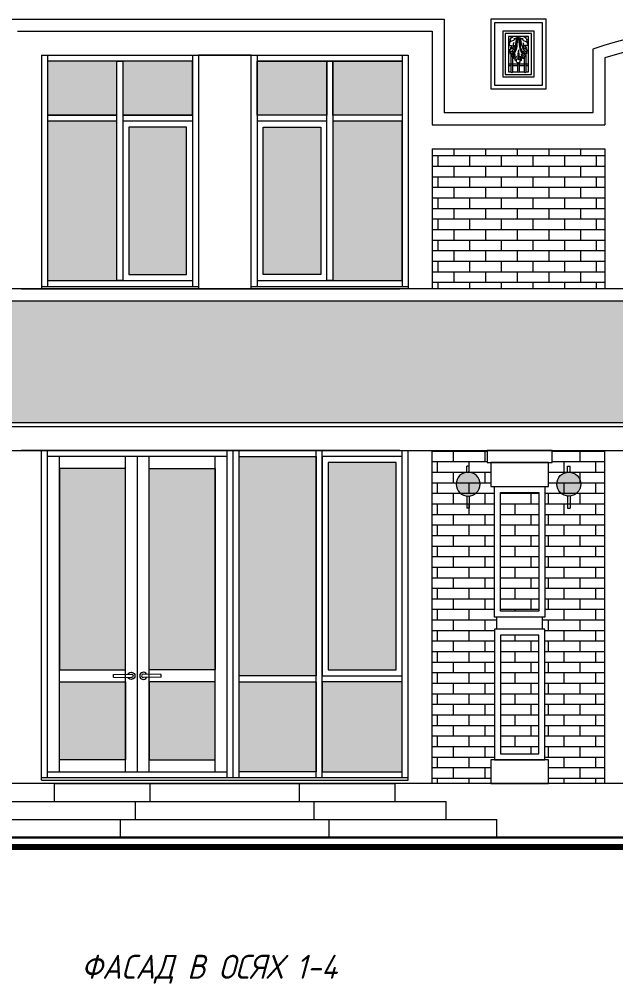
# Model space of a CAD drawing. Header units: millimetres. Extents: x 54 to 1314, y 20 to 614.
# Drawn here: x 157.4 to 207.1, y 137.6 to 218.1 of the extents above; entities that cross this region are included whole.
import ezdxf

# ---------------------------------------------------------------- set-up
doc = ezdxf.new("R2010")
doc.units = ezdxf.units.MM
for name, color, linetype, lineweight in [('A_ОКНА', 4, 'Continuous', 13), ('A_РАЗМ.ОСНОВНЫЕ', 4, 'Continuous', 13), ('A_УТЕП-ЛЬ', 41, 'Continuous', 15), ('A_ФАСАД', 30, 'Continuous', 15), ('А_КИРПИЧ ОБЛИЦ.', 250, 'Continuous', 30), ('А_ОБЛИЦОВКА КАМЕНЬ', 211, 'Continuous', 20), ('А_ОК.ПЕРЕПЛЕТ', 4, 'Continuous', 30), ('А_ОКНА', 4, 'Continuous', 13), ('А_ПЕРВЫЙ ПЛАН', 102, 'Continuous', 15), ('А_ПОЛЫ', 181, 'Continuous', 20), ('А_ШТРИХ.ОКОН', 140, 'Continuous', 9), ('А_ШТУКАТУРКА ФАСАД', 7, 'Continuous', 15), ('ТЕКСТ', 5, 'Continuous', 18), ('ШТРИХОВКА', 93, 'Continuous', 9)]:
    doc.layers.add(name, color=color, linetype=linetype, lineweight=lineweight)
doc.layers.add('layer 1', color=7, linetype='Continuous')
doc.styles.add('SPDS', font='romans.shx', dxfattribs={"width": 0.85, "oblique": 15})
pattern_1 = [(0, (299073.4469749152, -47073.24564562955), (0, 0.8806434000000001), []), (90, (299073.4469749152, -47073.24564562955), (-1.3208, 0.8806434000000001), [0.8806434000000001, -0.8806434000000001])]
pattern_2 = [(0, (299074.6469752145, -47073.24564562955), (0, 0.8806434000000001), []), (90, (299074.6469752145, -47073.24564562955), (-1.3208, 0.8806434000000001), [0.8806434000000001, -0.8806434000000001])]

# ---------------------------------------------------------------- blocks, each defined once
blk = doc.blocks.new('ручка')
at = {"layer": 'А_ОК.ПЕРЕПЛЕТ', "lineweight": 13, "ltscale": 100}
for p, q in [((-4.547473508864641e-13, 0.1999999999999886), (1.5, 0.2499999999998863)), ((-4.547473508864641e-13, 0.1999999999999886), (0, 0)), ((0, 0), (1.5, -0.05000000000006821))]:
    blk.add_line(p, q, dxfattribs=at)
for radius, start, end in [(0.3, 208.0724869358342, 151.9275130641162), (0.1499999999999773, 270, 90)]:
    blk.add_arc((1.5, 0.09999999999990905), radius, start, end, dxfattribs=at)
blk = doc.blocks.new('A$C0AB137FA')
at = {"layer": 'layer 1', "color": 7, "lineweight": 0}
for points, knots in [([(0.5064534552328386, 0.7178021463737849), (0.5064534552328386, 0.7178021463737849), (0.5064534552328386, 3.669502146373786), (0.5064534552328386, 3.669502146373786), (0.5064534552328386, 3.669502146373786), (0.5064534552328386, 3.669502146373786), (2.183563455232839, 3.669502146373786), (2.183563455232839, 3.669502146373786), (2.183563455232839, 3.669502146373786), (2.183563455232839, 3.669502146373786), (2.183563455232839, 0.7178021463737849), (2.183563455232839, 0.7178021463737849), (2.183563455232839, 0.7178021463737849), (2.183563455232839, 0.7178021463737849), (1.998993455232839, 0.7177721463737843), (1.998993455232839, 0.7177721463737843), (1.998993455232839, 0.7177721463737843), (1.958313455232839, 0.6512721463737847), (1.869483455232839, 0.6582921463737845), (1.831453455232839, 0.7178021463737849), (1.831453455232839, 0.7178021463737849), (1.831453455232839, 0.7178021463737849), (1.435493455232839, 0.7177721463737843), (1.435493455232839, 0.7177721463737843), (1.435493455232839, 0.7177721463737843), (1.387623455232839, 0.6562121463737851), (1.313543455232839, 0.672192146373785), (1.267853455232839, 0.7179121463737843), (1.267853455232839, 0.7179121463737843), (1.267853455232839, 0.7179121463737843), (0.8719734552328386, 0.7177721463737843), (0.8719734552328386, 0.7177721463737843), (0.8719734552328386, 0.7177721463737843), (0.8261834552328384, 0.649082146373785), (0.7463834552328388, 0.6577321463737844), (0.7043334552328391, 0.7179121463737843), (0.7043334552328391, 0.7179121463737843), (0.7043334552328391, 0.7179121463737843), (0.5064534552328386, 0.7178021463737849), (0.5064534552328386, 0.7178021463737849)], [0, 0, 0, 0, 0.1, 0.1, 0.1, 0.10000001, 0.2, 0.2, 0.2, 0.20000001, 0.3, 0.3, 0.3, 0.30000001, 0.4, 0.4, 0.4, 0.40000001, 0.5, 0.5, 0.5, 0.50000001, 0.6, 0.6, 0.6, 0.60000001, 0.7, 0.7, 0.7, 0.70000001, 0.7999999999999999, 0.7999999999999999, 0.7999999999999999, 0.80000001, 0.8999999999999999, 0.8999999999999999, 0.8999999999999999, 0.90000001, 1, 1, 1, 1]), ([(0.5064534552328386, 0.7178021463737849), (0.5064534552328386, 0.7178021463737849), (0.5064534552328386, 3.669502146373786), (0.5064534552328386, 3.669502146373786), (0.5064534552328386, 3.669502146373786), (0.5064534552328386, 3.669502146373786), (2.183563455232839, 3.669502146373786), (2.183563455232839, 3.669502146373786), (2.183563455232839, 3.669502146373786), (2.183563455232839, 3.669502146373786), (2.183563455232839, 0.7178021463737849), (2.183563455232839, 0.7178021463737849), (2.183563455232839, 0.7178021463737849), (2.183563455232839, 0.7178021463737849), (1.998993455232839, 0.7177721463737843), (1.998993455232839, 0.7177721463737843), (1.998993455232839, 0.7177721463737843), (1.958313455232839, 0.6512721463737847), (1.869483455232839, 0.6582921463737845), (1.831453455232839, 0.7178021463737849), (1.831453455232839, 0.7178021463737849), (1.831453455232839, 0.7178021463737849), (1.435493455232839, 0.7177721463737843), (1.435493455232839, 0.7177721463737843), (1.435493455232839, 0.7177721463737843), (1.387623455232839, 0.6562121463737851), (1.313543455232839, 0.672192146373785), (1.267853455232839, 0.7179121463737843), (1.267853455232839, 0.7179121463737843), (1.267853455232839, 0.7179121463737843), (0.8719734552328386, 0.7177721463737843), (0.8719734552328386, 0.7177721463737843), (0.8719734552328386, 0.7177721463737843), (0.8261834552328384, 0.649082146373785), (0.7463834552328388, 0.6577321463737844), (0.7043334552328391, 0.7179121463737843), (0.7043334552328391, 0.7179121463737843), (0.7043334552328391, 0.7179121463737843), (0.5064534552328386, 0.7178021463737849), (0.5064534552328386, 0.7178021463737849)], [0, 0, 0, 0, 0.1, 0.1, 0.1, 0.10000001, 0.2, 0.2, 0.2, 0.20000001, 0.3, 0.3, 0.3, 0.30000001, 0.4, 0.4, 0.4, 0.40000001, 0.5, 0.5, 0.5, 0.50000001, 0.6, 0.6, 0.6, 0.60000001, 0.7, 0.7, 0.7, 0.70000001, 0.7999999999999999, 0.7999999999999999, 0.7999999999999999, 0.80000001, 0.8999999999999999, 0.8999999999999999, 0.8999999999999999, 0.90000001, 1, 1, 1, 1]), ([(1.163263455232839, 3.563242146373785), (1.130913455232839, 3.522252146373784), (1.092283455232839, 3.477372146373785), (1.054673455232839, 3.450812146373785), (1.054673455232839, 3.450812146373785), (1.017703455232839, 3.471592146373785), (1.009553455232838, 3.482242146373785), (0.9901534552328384, 3.531702146373785), (0.9901534552328384, 3.531702146373785), (0.9901534552328384, 3.531702146373785), (0.9965034552328387, 3.424212146373785), (0.9810134552328389, 3.376302146373785), (0.9810134552328389, 3.376302146373785), (0.9542034552328387, 3.293432146373785), (0.7788734552328389, 3.266132146373785), (0.7175234552328389, 3.247012146373786), (0.7175234552328389, 3.247012146373786), (0.6606934552328392, 3.229302146373785), (0.5826534552328386, 3.126712146373785), (0.5906334552328385, 3.064092146373785), (0.5906334552328385, 3.064092146373785), (0.5679434552328386, 3.035702146373785), (0.5657934552328383, 3.010192146373784), (0.5724234552328387, 2.960062146373785), (0.5724234552328387, 2.960062146373785), (0.5530634552328388, 2.934382146373785), (0.5527034552328391, 2.929092146373785), (0.5553834552328389, 2.897022146373786), (0.5553834552328389, 2.897022146373786), (0.610913455232839, 2.910352146373786), (0.6627334552328383, 2.907992146373784), (0.7237634552328389, 2.936882146373785), (0.7237634552328389, 2.936882146373785), (0.7059834552328388, 2.904712146373784), (0.6930434552328384, 2.880612146373785), (0.7096934552328387, 2.843292146373784), (0.7096934552328387, 2.843292146373784), (0.7608434552328385, 2.856592146373785), (0.8195434552328384, 2.894832146373785), (0.8621234552328385, 2.907532146373786), (0.8621234552328385, 2.907532146373786), (0.8558134552328385, 2.879942146373786), (0.6943434552328389, 2.782582146373786), (0.6659434552328385, 2.678652146373786), (0.6659434552328385, 2.678652146373786), (0.6909234552328387, 2.652582146373785), (0.774813455232839, 2.667992146373784), (0.8414934552328388, 2.700342146373785), (0.8414934552328388, 2.700342146373785), (0.8169334552328387, 2.664612146373784), (0.7712834552328385, 2.604042146373786), (0.7089834552328389, 2.592682146373784), (0.7089834552328389, 2.592682146373784), (0.6467534552328384, 2.581282146373784), (0.6032634552328391, 2.521032146373784), (0.5925734552328388, 2.495662146373785), (0.5925734552328388, 2.495662146373785), (0.6131334552328385, 2.447092146373786), (0.6993934552328387, 2.439852146373784), (0.7106434552328391, 2.436112146373786), (0.7106434552328391, 2.436112146373786), (0.6837234552328386, 2.434912146373785), (0.5899234552328387, 2.420032146373785), (0.602163455232839, 2.372832146373785), (0.602163455232839, 2.372832146373785), (0.6080534552328389, 2.342202146373785), (0.6713834552328386, 2.335332146373785), (0.6962134552328392, 2.330212146373785), (0.6962134552328392, 2.330212146373785), (0.6615334552328385, 2.310102146373785), (0.6375134552328383, 2.273312146373785), (0.6392034552328392, 2.253942146373785), (0.6392034552328392, 2.253942146373785), (0.701403455232839, 2.222722146373785), (0.7780234552328391, 2.262372146373785), (0.8440334552328386, 2.317472146373785), (0.8440334552328386, 2.317472146373785), (0.8542634552328385, 2.300792146373785), (0.8686534552328391, 2.286152146373785), (0.9008934552328389, 2.287812146373785), (0.9008934552328389, 2.287812146373785), (0.9290134552328384, 2.328022146373785), (0.9343034552328389, 2.398832146373785), (0.9324734552328389, 2.441902146373785), (0.9324734552328389, 2.441902146373785), (0.944223455232839, 2.405602146373784), (0.9726534552328392, 2.371102146373785), (1.014813455232839, 2.363162146373785), (1.014813455232839, 2.363162146373785), (1.064723455232839, 2.437142146373786), (1.044093455232839, 2.548262146373785), (1.048073455232839, 2.627532146373785), (1.048073455232839, 2.627532146373785), (1.055983455232838, 2.615362146373785), (1.112773455232839, 2.559732146373785), (1.124383455232839, 2.555252146373785), (1.124383455232839, 2.555252146373785), (1.160293455232838, 2.605692146373785), (1.159203455232839, 3.001442146373785), (1.192923455232839, 3.131832146373785), (1.192923455232839, 3.131832146373785), (1.223263455232839, 3.295372146373785), (1.292093455232839, 3.669502146373786), (1.292093455232839, 3.669502146373786)], [0, 0, 0, 0, 0.03846153846153846, 0.03846153846153846, 0.03846153846153846, 0.03846154846153847, 0.07692307692307693, 0.07692307692307693, 0.07692307692307693, 0.07692308692307692, 0.1153846153846154, 0.1153846153846154, 0.1153846153846154, 0.1153846253846154, 0.1538461538461539, 0.1538461538461539, 0.1538461538461539, 0.1538461638461538, 0.1923076923076923, 0.1923076923076923, 0.1923076923076923, 0.1923077023076923, 0.2307692307692308, 0.2307692307692308, 0.2307692307692308, 0.2307692407692308, 0.2692307692307693, 0.2692307692307693, 0.2692307692307693, 0.2692307792307693, 0.3076923076923077, 0.3076923076923077, 0.3076923076923077, 0.3076923176923077, 0.3461538461538461, 0.3461538461538461, 0.3461538461538461, 0.3461538561538461, 0.3846153846153846, 0.3846153846153846, 0.3846153846153846, 0.3846153946153846, 0.423076923076923, 0.423076923076923, 0.423076923076923, 0.423076933076923, 0.4615384615384615, 0.4615384615384615, 0.4615384615384615, 0.4615384715384614, 0.4999999999999999, 0.4999999999999999, 0.4999999999999999, 0.5000000099999999, 0.5384615384615383, 0.5384615384615383, 0.5384615384615383, 0.5384615484615384, 0.5769230769230768, 0.5769230769230768, 0.5769230769230768, 0.5769230869230768, 0.6153846153846152, 0.6153846153846152, 0.6153846153846152, 0.6153846253846152, 0.6538461538461536, 0.6538461538461536, 0.6538461538461536, 0.6538461638461537, 0.6923076923076921, 0.6923076923076921, 0.6923076923076921, 0.6923077023076921, 0.7307692307692305, 0.7307692307692305, 0.7307692307692305, 0.7307692407692306, 0.7692307692307689, 0.7692307692307689, 0.7692307692307689, 0.769230779230769, 0.8076923076923074, 0.8076923076923074, 0.8076923076923074, 0.8076923176923074, 0.8461538461538458, 0.8461538461538458, 0.8461538461538458, 0.8461538561538459, 0.8846153846153842, 0.8846153846153842, 0.8846153846153842, 0.8846153946153843, 0.9230769230769227, 0.9230769230769227, 0.9230769230769227, 0.9230769330769227, 0.9615384615384611, 0.9615384615384611, 0.9615384615384611, 0.9615384715384612, 1, 1, 1, 1]), ([(0.7549234552328388, 3.642582146373785), (0.7342434552328392, 3.604662146373785), (0.7169634552328388, 3.566102146373785), (0.7180534552328384, 3.528172146373786), (0.7180534552328384, 3.528172146373786), (0.679843455232839, 3.488032146373785), (0.6544134552328389, 3.443292146373786), (0.6425234552328387, 3.394822146373786), (0.6425234552328387, 3.394822146373786), (0.6555734552328385, 3.387702146373785), (0.6539134552328392, 3.389112146373785), (0.6746634552328388, 3.385442146373785), (0.6746634552328388, 3.385442146373785), (0.6272134552328383, 3.315482146373785), (0.6197334552328391, 3.245102146373785), (0.6439034552328389, 3.192612146373785)], [0, 0, 0, 0, 0.25, 0.25, 0.25, 0.25000001, 0.5, 0.5, 0.5, 0.50000001, 0.75, 0.75, 0.75, 0.75000001, 1, 1, 1, 1]), ([(1.216173455232839, 3.575762146373785), (1.136443455232839, 3.354572146373785), (1.124243455232839, 3.127812146373785), (1.066493455232838, 2.919562146373785), (1.066493455232838, 2.919562146373785), (1.007683455232839, 2.707402146373784), (0.8990634552328389, 2.516482146373784), (0.7390434552328387, 2.367152146373785)], [0, 0, 0, 0, 0.5, 0.5, 0.5, 0.50000001, 1, 1, 1, 1]), ([(1.345013455232839, 1.451302146373785), (1.285703455232839, 1.444812146373785), (1.226403455232839, 1.471802146373784), (1.197693455232839, 1.534872146373785), (1.197693455232839, 1.534872146373785), (1.168863455232839, 1.593192146373784), (1.219883455232839, 1.802672146373784), (1.219883455232839, 1.802672146373784), (1.219883455232839, 1.802672146373784), (1.219883455232839, 1.802672146373784), (1.195183455232839, 1.755012146373785), (1.178463455232839, 1.728762146373785), (1.178463455232839, 1.728762146373785), (1.161603455232838, 1.702762146373785), (1.094043455232839, 1.662902146373785), (1.084733455232839, 1.668932146373785), (1.084733455232839, 1.668932146373785), (1.051953455232839, 1.767252146373785), (1.086283455232839, 1.831592146373785), (1.166013455232839, 1.929982146373785), (1.166013455232839, 1.929982146373785), (1.185023455232839, 1.953762146373784), (1.171333455232839, 1.992572146373785), (1.164843455232838, 2.031872146373785), (1.164843455232838, 2.031872146373785), (1.130913455232839, 1.896582146373785), (1.020273455232839, 1.841542146373785), (0.9002234552328385, 1.823832146373785), (0.9002234552328385, 1.823832146373785), (0.9921634552328387, 1.941942146373785), (1.096373455232839, 2.056242146373785), (1.078663455232839, 2.224692146373785), (1.078663455232839, 2.224692146373785), (1.037843455232839, 2.152482146373785), (0.9343034552328389, 2.046962146373785), (0.861313455232839, 2.013702146373785), (0.861313455232839, 2.013702146373785), (0.7883934552328391, 1.981242146373785), (0.7688934552328384, 1.983252146373784), (0.7688934552328384, 1.983252146373784), (0.7688934552328384, 1.983252146373784), (0.7688934552328384, 1.983252146373784), (0.7849434552328391, 2.132802146373785), (0.815283455232839, 2.158412146373784), (0.815283455232839, 2.158412146373784), (0.8228634552328389, 2.164402146373785), (0.8270634552328389, 2.175092146373784), (0.8361234552328387, 2.179932146373785), (0.8361234552328387, 2.179932146373785), (0.8632234552328386, 2.193512146373785), (0.9067234552328385, 2.185642146373785), (0.9695534552328384, 2.234642146373785), (0.9695534552328384, 2.234642146373785), (1.105193455232839, 2.341572146373785), (1.191203455232839, 2.556482146373785), (1.230113455232839, 2.822932146373786), (1.230113455232839, 2.822932146373786), (1.265103455232839, 3.062652146373784), (1.286483455232839, 3.400892146373785), (1.345013455232839, 3.620212146373785)], [0, 0, 0, 0, 0.06666666666666667, 0.06666666666666667, 0.06666666666666667, 0.06666667666666666, 0.1333333333333333, 0.1333333333333333, 0.1333333333333333, 0.1333333433333333, 0.2, 0.2, 0.2, 0.20000001, 0.2666666666666667, 0.2666666666666667, 0.2666666666666667, 0.2666666766666667, 0.3333333333333333, 0.3333333333333333, 0.3333333333333333, 0.3333333433333333, 0.4, 0.4, 0.4, 0.40000001, 0.4666666666666666, 0.4666666666666666, 0.4666666666666666, 0.4666666766666666, 0.5333333333333333, 0.5333333333333333, 0.5333333333333333, 0.5333333433333334, 0.6, 0.6, 0.6, 0.60000001, 0.6666666666666666, 0.6666666666666666, 0.6666666666666666, 0.6666666766666667, 0.7333333333333333, 0.7333333333333333, 0.7333333333333333, 0.7333333433333333, 0.7999999999999999, 0.7999999999999999, 0.7999999999999999, 0.80000001, 0.8666666666666666, 0.8666666666666666, 0.8666666666666666, 0.8666666766666666, 0.9333333333333332, 0.9333333333333332, 0.9333333333333332, 0.9333333433333333, 1, 1, 1, 1]), ([(1.345013455232839, 1.451302146373785), (1.404313455232839, 1.444812146373785), (1.463613455232839, 1.471802146373784), (1.492333455232839, 1.534872146373785), (1.492333455232839, 1.534872146373785), (1.521153455232839, 1.593192146373784), (1.470143455232839, 1.802672146373784), (1.470143455232839, 1.802672146373784), (1.470143455232839, 1.802672146373784), (1.470143455232839, 1.802672146373784), (1.494833455232839, 1.755012146373785), (1.511553455232839, 1.728762146373785), (1.511553455232839, 1.728762146373785), (1.528423455232839, 1.702762146373785), (1.595973455232839, 1.662902146373785), (1.605293455232839, 1.668932146373785), (1.605293455232839, 1.668932146373785), (1.638063455232839, 1.767252146373785), (1.603733455232839, 1.831592146373785), (1.523973455232839, 1.929982146373785), (1.523973455232839, 1.929982146373785), (1.504993455232839, 1.953762146373784), (1.518643455232839, 1.992572146373785), (1.525173455232839, 2.031872146373785), (1.525173455232839, 2.031872146373785), (1.559113455232839, 1.896582146373785), (1.669743455232839, 1.841542146373785), (1.789793455232839, 1.823832146373785), (1.789793455232839, 1.823832146373785), (1.697853455232839, 1.941942146373785), (1.593613455232839, 2.056242146373785), (1.611353455232839, 2.224692146373785), (1.611353455232839, 2.224692146373785), (1.652173455232839, 2.152482146373785), (1.755713455232839, 2.046962146373785), (1.828703455232839, 2.013702146373785), (1.828703455232839, 2.013702146373785), (1.901583455232839, 1.981242146373785), (1.921163455232839, 1.983252146373784), (1.921163455232839, 1.983252146373784), (1.921163455232839, 1.983252146373784), (1.921163455232839, 1.983252146373784), (1.905083455232839, 2.132802146373785), (1.874743455232839, 2.158412146373784), (1.874743455232839, 2.158412146373784), (1.867123455232839, 2.164402146373785), (1.862923455232839, 2.175092146373784), (1.853893455232839, 2.179932146373785), (1.853893455232839, 2.179932146373785), (1.826763455232839, 2.193512146373785), (1.783263455232839, 2.185642146373785), (1.720473455232839, 2.234642146373785), (1.720473455232839, 2.234642146373785), (1.584823455232839, 2.341572146373785), (1.498783455232839, 2.556482146373785), (1.459913455232839, 2.822932146373786), (1.459913455232839, 2.822932146373786), (1.424913455232839, 3.062652146373784), (1.403533455232839, 3.400892146373785), (1.345013455232839, 3.620212146373785)], [0, 0, 0, 0, 0.06666666666666667, 0.06666666666666667, 0.06666666666666667, 0.06666667666666666, 0.1333333333333333, 0.1333333333333333, 0.1333333333333333, 0.1333333433333333, 0.2, 0.2, 0.2, 0.20000001, 0.2666666666666667, 0.2666666666666667, 0.2666666666666667, 0.2666666766666667, 0.3333333333333333, 0.3333333333333333, 0.3333333333333333, 0.3333333433333333, 0.4, 0.4, 0.4, 0.40000001, 0.4666666666666666, 0.4666666666666666, 0.4666666666666666, 0.4666666766666666, 0.5333333333333333, 0.5333333333333333, 0.5333333333333333, 0.5333333433333334, 0.6, 0.6, 0.6, 0.60000001, 0.6666666666666666, 0.6666666666666666, 0.6666666666666666, 0.6666666766666667, 0.7333333333333333, 0.7333333333333333, 0.7333333333333333, 0.7333333433333333, 0.7999999999999999, 0.7999999999999999, 0.7999999999999999, 0.80000001, 0.8666666666666666, 0.8666666666666666, 0.8666666666666666, 0.8666666766666666, 0.9333333333333332, 0.9333333333333332, 0.9333333333333332, 0.9333333433333333, 1, 1, 1, 1]), ([(1.526723455232839, 3.563242146373785), (1.559073455232839, 3.522252146373784), (1.597743455232839, 3.477372146373785), (1.635343455232839, 3.450812146373785), (1.635343455232839, 3.450812146373785), (1.672283455232839, 3.471592146373785), (1.680433455232839, 3.482242146373785), (1.699833455232839, 3.531702146373785), (1.699833455232839, 3.531702146373785), (1.699833455232839, 3.531702146373785), (1.693523455232839, 3.424212146373785), (1.709003455232839, 3.376302146373785), (1.709003455232839, 3.376302146373785), (1.735783455232839, 3.293432146373785), (1.911113455232839, 3.266132146373785), (1.972493455232839, 3.247012146373786), (1.972493455232839, 3.247012146373786), (2.029323455232839, 3.229302146373785), (2.107363455232839, 3.126712146373785), (2.099393455232839, 3.064092146373785), (2.099393455232839, 3.064092146373785), (2.122033455232839, 3.035702146373785), (2.124223455232839, 3.010192146373784), (2.117593455232839, 2.960062146373785), (2.117593455232839, 2.960062146373785), (2.136963455232839, 2.934382146373785), (2.137313455232839, 2.929092146373785), (2.134633455232839, 2.897022146373786), (2.134633455232839, 2.897022146373786), (2.079103455232839, 2.910352146373786), (2.027283455232839, 2.907992146373784), (1.966253455232839, 2.936882146373785), (1.966253455232839, 2.936882146373785), (1.984033455232839, 2.904712146373784), (1.996943455232839, 2.880612146373785), (1.980323455232839, 2.843292146373784), (1.980323455232839, 2.843292146373784), (1.929173455232839, 2.856592146373785), (1.870473455232839, 2.894832146373785), (1.827893455232839, 2.907532146373786), (1.827893455232839, 2.907532146373786), (1.834203455232839, 2.879942146373786), (1.995633455232839, 2.782582146373786), (2.024073455232839, 2.678652146373786), (2.024073455232839, 2.678652146373786), (1.999093455232839, 2.652582146373785), (1.915203455232839, 2.667992146373784), (1.848533455232839, 2.700342146373785), (1.848533455232839, 2.700342146373785), (1.873043455232839, 2.664612146373784), (1.918693455232839, 2.604042146373786), (1.980993455232839, 2.592682146373784), (1.980993455232839, 2.592682146373784), (2.043263455232839, 2.581282146373784), (2.086763455232839, 2.521032146373784), (2.097453455232839, 2.495662146373785), (2.097453455232839, 2.495662146373785), (2.076883455232839, 2.447092146373786), (1.990593455232839, 2.439852146373784), (1.979373455232839, 2.436112146373786), (1.979373455232839, 2.436112146373786), (2.006293455232839, 2.434912146373785), (2.100093455232839, 2.420032146373785), (2.087823455232839, 2.372832146373785), (2.087823455232839, 2.372832146373785), (2.081923455232839, 2.342202146373785), (2.018603455232839, 2.335332146373785), (1.993803455232839, 2.330212146373785), (1.993803455232839, 2.330212146373785), (2.028513455232839, 2.310102146373785), (2.052473455232839, 2.273312146373785), (2.050813455232839, 2.253942146373785), (2.050813455232839, 2.253942146373785), (1.988613455232839, 2.222722146373785), (1.911993455232839, 2.262372146373785), (1.845993455232839, 2.317472146373785), (1.845993455232839, 2.317472146373785), (1.835763455232839, 2.300792146373785), (1.821363455232839, 2.286152146373785), (1.789083455232839, 2.287812146373785), (1.789083455232839, 2.287812146373785), (1.761003455232839, 2.328022146373785), (1.755713455232839, 2.398832146373785), (1.757513455232839, 2.441902146373785), (1.757513455232839, 2.441902146373785), (1.745803455232839, 2.405602146373784), (1.717333455232839, 2.371102146373785), (1.675173455232839, 2.363162146373785), (1.675173455232839, 2.363162146373785), (1.625293455232839, 2.437142146373786), (1.645893455232839, 2.548262146373785), (1.641943455232839, 2.627532146373785), (1.641943455232839, 2.627532146373785), (1.634043455232839, 2.615362146373785), (1.577243455232839, 2.559732146373785), (1.565633455232839, 2.555252146373785), (1.565633455232839, 2.555252146373785), (1.529693455232839, 2.605692146373785), (1.530813455232839, 3.001442146373785), (1.497093455232839, 3.131832146373785), (1.497093455232839, 3.131832146373785), (1.466753455232839, 3.295372146373785), (1.397923455232839, 3.669502146373786), (1.397923455232839, 3.669502146373786)], [0, 0, 0, 0, 0.03846153846153846, 0.03846153846153846, 0.03846153846153846, 0.03846154846153847, 0.07692307692307693, 0.07692307692307693, 0.07692307692307693, 0.07692308692307692, 0.1153846153846154, 0.1153846153846154, 0.1153846153846154, 0.1153846253846154, 0.1538461538461539, 0.1538461538461539, 0.1538461538461539, 0.1538461638461538, 0.1923076923076923, 0.1923076923076923, 0.1923076923076923, 0.1923077023076923, 0.2307692307692308, 0.2307692307692308, 0.2307692307692308, 0.2307692407692308, 0.2692307692307693, 0.2692307692307693, 0.2692307692307693, 0.2692307792307693, 0.3076923076923077, 0.3076923076923077, 0.3076923076923077, 0.3076923176923077, 0.3461538461538461, 0.3461538461538461, 0.3461538461538461, 0.3461538561538461, 0.3846153846153846, 0.3846153846153846, 0.3846153846153846, 0.3846153946153846, 0.423076923076923, 0.423076923076923, 0.423076923076923, 0.423076933076923, 0.4615384615384615, 0.4615384615384615, 0.4615384615384615, 0.4615384715384614, 0.4999999999999999, 0.4999999999999999, 0.4999999999999999, 0.5000000099999999, 0.5384615384615383, 0.5384615384615383, 0.5384615384615383, 0.5384615484615384, 0.5769230769230768, 0.5769230769230768, 0.5769230769230768, 0.5769230869230768, 0.6153846153846152, 0.6153846153846152, 0.6153846153846152, 0.6153846253846152, 0.6538461538461536, 0.6538461538461536, 0.6538461538461536, 0.6538461638461537, 0.6923076923076921, 0.6923076923076921, 0.6923076923076921, 0.6923077023076921, 0.7307692307692305, 0.7307692307692305, 0.7307692307692305, 0.7307692407692306, 0.7692307692307689, 0.7692307692307689, 0.7692307692307689, 0.769230779230769, 0.8076923076923074, 0.8076923076923074, 0.8076923076923074, 0.8076923176923074, 0.8461538461538458, 0.8461538461538458, 0.8461538461538458, 0.8461538561538459, 0.8846153846153842, 0.8846153846153842, 0.8846153846153842, 0.8846153946153843, 0.9230769230769227, 0.9230769230769227, 0.9230769230769227, 0.9230769330769227, 0.9615384615384611, 0.9615384615384611, 0.9615384615384611, 0.9615384715384612, 1, 1, 1, 1]), ([(1.473843455232839, 3.575762146373785), (1.553533455232839, 3.354572146373785), (1.565773455232839, 3.127812146373785), (1.623523455232839, 2.919562146373785), (1.623523455232839, 2.919562146373785), (1.682333455232839, 2.707402146373784), (1.790953455232839, 2.516482146373784), (1.950973455232839, 2.367152146373785)], [0, 0, 0, 0, 0.5, 0.5, 0.5, 0.50000001, 1, 1, 1, 1]), ([(1.935103455232839, 3.642582146373785), (1.955773455232839, 3.604662146373785), (1.973023455232839, 3.566102146373785), (1.971963455232839, 3.528172146373786), (1.971963455232839, 3.528172146373786), (2.010173455232839, 3.488032146373785), (2.035603455232839, 3.443292146373786), (2.047493455232839, 3.394822146373786), (2.047493455232839, 3.394822146373786), (2.034483455232839, 3.387702146373785), (2.036103455232839, 3.389112146373785), (2.015353455232839, 3.385442146373785), (2.015353455232839, 3.385442146373785), (2.062803455232839, 3.315482146373785), (2.070283455232839, 3.245102146373785), (2.046123455232839, 3.192612146373785)], [0, 0, 0, 0, 0.25, 0.25, 0.25, 0.25000001, 0.5, 0.5, 0.5, 0.50000001, 0.75, 0.75, 0.75, 0.75000001, 1, 1, 1, 1]), ([(1.345013455232839, 2.546042146373784), (1.314563455232839, 2.463242146373785), (1.279283455232839, 1.956372146373785), (1.309093455232839, 1.785102146373784), (1.309093455232839, 1.785102146373784), (1.315373455232839, 1.743752146373785), (1.330443455232839, 1.724562146373785), (1.345013455232839, 1.726822146373785)], [0, 0, 0, 0, 0.5, 0.5, 0.5, 0.50000001, 1, 1, 1, 1]), ([(1.345013455232839, 2.546042146373784), (1.375423455232839, 2.463242146373785), (1.410733455232839, 1.956372146373785), (1.380923455232839, 1.785102146373784), (1.380923455232839, 1.785102146373784), (1.374643455232839, 1.743752146373785), (1.359613455232839, 1.724562146373785), (1.345013455232839, 1.726822146373785)], [0, 0, 0, 0, 0.5, 0.5, 0.5, 0.50000001, 1, 1, 1, 1])]:
    blk.add_open_spline(points, degree=3, knots=knots, dxfattribs=at)
for points in [[(0.7212234552328392, 3.531672146373785), (0.7716734552328388, 3.576332146373785), (0.8459034552328388, 3.610372146373784), (0.9000834552328385, 3.629422146373784)], [(1.968793455232839, 3.531672146373785), (1.918383455232839, 3.576332146373785), (1.844123455232839, 3.610372146373784), (1.789933455232839, 3.629422146373784)], [(0.9862334552328385, 3.149252146373785), (0.9468334552328388, 3.121602146373785), (0.8358134552328389, 2.927182146373784), (0.9761434552328385, 2.902172146373784)], [(0.9761434552328385, 2.902172146373784), (0.9383234552328386, 2.827422146373785), (0.9072134552328386, 2.748712146373785), (0.8397934552328383, 2.700272146373784)], [(1.703783455232839, 3.149252146373785), (1.743153455232839, 3.121602146373785), (1.854213455232839, 2.927182146373784), (1.713873455232839, 2.902172146373784)], [(1.713873455232839, 2.902172146373784), (1.751693455232839, 2.827422146373785), (1.782803455232839, 2.748712146373785), (1.850223455232839, 2.700272146373784)], [(0.7044034552328391, 2.253942146373785), (0.7044034552328391, 2.253942146373785), (0.7044034552328391, 1.375952146373785), (0.7044034552328391, 1.375952146373785)], [(0.8719734552328386, 1.375952146373785), (0.8719734552328386, 1.375952146373785), (0.8719734552328386, 2.013702146373785), (0.8719734552328386, 2.013702146373785)], [(1.831453455232839, 2.013702146373785), (1.831453455232839, 2.013702146373785), (1.831453455232839, 1.375952146373785), (1.831453455232839, 1.375952146373785)], [(1.999023455232839, 1.375952146373785), (1.999023455232839, 1.375952146373785), (1.999023455232839, 2.253942146373785), (1.999023455232839, 2.253942146373785)], [(0.5064534552328386, 1.375952146373785), (0.5064534552328386, 1.375952146373785), (0.7044034552328391, 1.375952146373785), (0.7044034552328391, 1.375952146373785)], [(0.5064534552328386, 1.251102146373785), (0.5064534552328386, 1.251102146373785), (0.7044034552328391, 1.251102146373785), (0.7044034552328391, 1.251102146373785)], [(0.8719734552328386, 1.375952146373785), (0.8179234552328385, 1.363392146373784), (0.7585834552328388, 1.363392146373784), (0.7044034552328391, 1.375952146373785)], [(0.7044034552328391, 1.375952146373785), (0.7044034552328391, 1.375952146373785), (0.7044034552328391, 1.251102146373785), (0.7044034552328391, 1.251102146373785)], [(0.8719734552328386, 1.251102146373785), (0.8191234552328384, 1.294812146373785), (0.7574234552328392, 1.294812146373785), (0.7044034552328391, 1.251102146373785)], [(0.7044034552328391, 1.251102146373785), (0.7044034552328391, 1.251102146373785), (0.7044034552328391, 0.7178121463737845), (0.7044034552328391, 0.7178121463737845)], [(0.8719734552328386, 1.375952146373785), (0.8719734552328386, 1.375952146373785), (1.267923455232839, 1.375952146373785), (1.267923455232839, 1.375952146373785)], [(0.8719734552328386, 1.251102146373785), (0.8719734552328386, 1.251102146373785), (0.8719734552328386, 1.375952146373785), (0.8719734552328386, 1.375952146373785)], [(0.8719734552328386, 0.7178021463737849), (0.8719734552328386, 0.7178021463737849), (0.8719734552328386, 1.251102146373785), (0.8719734552328386, 1.251102146373785)], [(0.8719734552328386, 1.251102146373785), (0.8719734552328386, 1.251102146373785), (1.267923455232839, 1.251102146373785), (1.267923455232839, 1.251102146373785)], [(1.267923455232839, 1.451302146373785), (1.267923455232839, 1.451302146373785), (1.267923455232839, 1.375952146373785), (1.267923455232839, 1.375952146373785)], [(1.435493455232839, 1.375952146373785), (1.381453455232839, 1.363392146373784), (1.322083455232839, 1.363392146373784), (1.267923455232839, 1.375952146373785)], [(1.267923455232839, 1.375952146373785), (1.267923455232839, 1.375952146373785), (1.267923455232839, 1.251102146373785), (1.267923455232839, 1.251102146373785)], [(1.435493455232839, 1.251102146373785), (1.382683455232839, 1.294842146373785), (1.320843455232839, 1.294742146373784), (1.267923455232839, 1.251102146373785)], [(1.267923455232839, 1.251102146373785), (1.267923455232839, 1.251102146373785), (1.267923455232839, 0.7178421463737843), (1.267923455232839, 0.7178421463737843)], [(1.435493455232839, 1.375952146373785), (1.435493455232839, 1.375952146373785), (1.435493455232839, 1.451302146373785), (1.435493455232839, 1.451302146373785)], [(1.435493455232839, 1.375952146373785), (1.435493455232839, 1.375952146373785), (1.831453455232839, 1.375952146373785), (1.831453455232839, 1.375952146373785)], [(1.435493455232839, 1.251102146373785), (1.435493455232839, 1.251102146373785), (1.435493455232839, 1.375952146373785), (1.435493455232839, 1.375952146373785)], [(1.435493455232839, 0.7178021463737849), (1.435493455232839, 0.7178021463737849), (1.435493455232839, 1.251102146373785), (1.435493455232839, 1.251102146373785)], [(1.435493455232839, 1.251102146373785), (1.435493455232839, 1.251102146373785), (1.831453455232839, 1.251102146373785), (1.831453455232839, 1.251102146373785)], [(1.999023455232839, 1.375952146373785), (1.944913455232839, 1.363392146373784), (1.885603455232839, 1.363392146373784), (1.831453455232839, 1.375952146373785)], [(1.831453455232839, 1.375952146373785), (1.831453455232839, 1.375952146373785), (1.831453455232839, 1.251102146373785), (1.831453455232839, 1.251102146373785)], [(1.999023455232839, 1.251102146373785), (1.946143455232839, 1.294812146373785), (1.884443455232839, 1.294812146373785), (1.831453455232839, 1.251102146373785)], [(1.831453455232839, 1.251102146373785), (1.831453455232839, 1.251102146373785), (1.831453455232839, 0.7178021463737849), (1.831453455232839, 0.7178021463737849)], [(1.999023455232839, 1.375952146373785), (1.999023455232839, 1.375952146373785), (2.183563455232839, 1.375952146373785), (2.183563455232839, 1.375952146373785)], [(1.999023455232839, 1.251102146373785), (1.999023455232839, 1.251102146373785), (1.999023455232839, 1.375952146373785), (1.999023455232839, 1.375952146373785)], [(1.999023455232839, 0.7178021463737849), (1.999023455232839, 0.7178021463737849), (1.999023455232839, 1.251102146373785), (1.999023455232839, 1.251102146373785)], [(1.999023455232839, 1.251102146373785), (1.999023455232839, 1.251102146373785), (2.183563455232839, 1.251102146373785), (2.183563455232839, 1.251102146373785)]]:
    blk.add_open_spline(points, degree=3, dxfattribs=at)
blk = doc.blocks.new('фонарь 222')
at = {"layer": 'A_УТЕП-ЛЬ'}
h = blk.add_hatch(color=256, dxfattribs=at)
h.set_gradient(color1=(121, 173, 175), one_color=1, tint=1, name='SPHERICAL')
h.paths.add_polyline_path([(1.100000000000364, 2, 1), (-0.8999999999996362, 2, 1)])
at = {"layer": 'А_ОКНА'}
blk.add_circle((0.1000000000003638, 2), 1, dxfattribs=at)
at = {"layer": 'А_ПЕРВЫЙ ПЛАН', "lineweight": 13, "ltscale": 100}
for p, q in [((0, 3), (0, 3.5)), ((0, 3.5), (0.2000000000007276, 3.5)), ((0.2000000000007276, 3), (0.2000000000007276, 3.5)), ((0, 1), (0, 0)), ((0.2000000000007276, 1), (0.2000000000007276, 0)), ((0, 0), (0.2000000000007276, 0))]:
    blk.add_line(p, q, dxfattribs=at)

msp = doc.modelspace()

# ---------------------------------------------------------------- hatches: boundary and pattern name
at = {"layer": 'А_КИРПИЧ ОБЛИЦ.', "lineweight": 9}
h = msp.add_hatch(dxfattribs=at)
h.set_pattern_fill('AR-BRSTD', color=41, scale=0.013, style=0)
h.set_pattern_definition([(0, (299164.6469749153, -47073.24564562955), (0, 0.8806434000000001), []), (90, (299164.6469749153, -47073.24564562955), (-1.3208, 0.8806434000000001), [0.8806434000000001, -0.8806434000000001])])
h.paths.add_polyline_path([(191.8092692135988, 195.6200142018838), (191.8092692135988, 207.3200140804888), (206.2092692266606, 207.3200140805034), (206.2092692266606, 195.6200142018984)])
h = msp.add_hatch(dxfattribs=at)
h.set_pattern_fill('AR-BRSTD', color=41, scale=0.013, style=0)
h.set_pattern_definition(pattern_1)
h.paths.add_polyline_path([(197.0092729705657, 168.2200142017077), (197.0092729705657, 179.1200142017237), (196.7092729706355, 179.1200142016728), (196.7092729706355, 181.1200142016728), (196.4092729706472, 181.1200142017674), (196.4092729706472, 182.1200142016146), (191.8092692322834, 182.1200142015273), (191.8092692322834, 154.3200142015462), (196.7092729705773, 154.3200142015462), (196.7092729705773, 156.3200142015535), (197.0092729705657, 156.3200142016044), (197.0092729705075, 167.2200142017077), (197.2092692323649, 167.2200142017077), (197.2092692324231, 168.2200142017005)])
h = msp.add_hatch(dxfattribs=at)
h.set_pattern_fill('AR-BRSTD', color=41, scale=0.013, style=0)
h.set_pattern_definition(pattern_1)
h.paths.add_polyline_path([(201.2092692323067, 179.1200142017165), (201.2092692322485, 168.2200142017514), (201.0092692322951, 168.2200142017077), (201.0092692322951, 167.2200142017077), (201.2092692323067, 167.2200142017077), (201.2092692323067, 156.3200142015535), (201.5092692322951, 156.3200142015535), (201.5092692322951, 154.3200142015462), (206.2092692079759, 154.3200142015462), (206.2092692079759, 182.1200142015273), (201.8092692323416, 182.12001420152), (201.8092692323416, 181.1200142016728), (201.5092692323533, 181.1200142016728), (201.5092692323533, 179.1200142016728)])
h = msp.add_hatch(dxfattribs=at)
h.set_pattern_fill('AR-BRSTD', color=41, scale=0.013, style=0)
h.set_pattern_definition(pattern_2)
h.paths.add_polyline_path([(197.5092729705657, 168.7200142019187), (197.5092729705657, 178.6200142019784), (200.7092692323067, 178.6200142019784), (200.7092692323067, 168.7200142019187)])
h = msp.add_hatch(dxfattribs=at)
h.set_pattern_fill('AR-BRSTD', color=41, scale=0.013, style=0)
h.set_pattern_definition(pattern_2)
h.paths.add_polyline_path([(197.5092729705657, 156.8200142018591), (197.5092729705657, 166.7200142019187), (200.7092692323067, 166.7200142019187), (200.7092692323067, 156.8200142018591)])
at = {"layer": 'А_ШТРИХ.ОКОН', "ltscale": 100}
h = msp.add_hatch(color=256, dxfattribs=at)
h.set_gradient(color1=(116, 208, 231), one_color=1, tint=1, name='INVCURVED')
h.paths.add_polyline_path([(159.7092695630427, 196.3200142018736), (165.5092697928931, 196.3200142018736), (165.5092697928931, 209.6200142089488), (159.7092695630427, 209.6200142089488)])
h.paths.add_polyline_path([(159.7092695629262, 210.1200142089269), (165.5092697929513, 210.1200142089269), (165.5092697929513, 214.6200142096327), (159.7092695629262, 214.6200142096327)])
h.paths.add_polyline_path([(166.0092697928931, 210.120014208956), (171.8092658692776, 210.120014208956), (171.8092658692776, 214.6200142097782), (166.0092697928931, 214.6200142097782)])
h.paths.add_polyline_path([(166.5092691448672, 209.1200134054066), (166.5092691448672, 196.8200133971745), (171.3092703533048, 196.8200142007022), (171.3092703533048, 209.1200142089415)])
h = msp.add_hatch(color=256, dxfattribs=at)
h.set_gradient(color1=(116, 208, 231), one_color=1, tint=1, name='INVCURVED')
h.paths.add_polyline_path([(182.509269319723, 209.1200134054066), (182.509269319723, 196.8200133971745), (177.7092681112854, 196.8200142007022), (177.7092681112854, 209.1200142089415)])
h.paths.add_polyline_path([(183.5092686716971, 196.3200142020701), (189.3092692322834, 196.3200142020701), (189.3092692322834, 209.6200142089706), (183.5092686716971, 209.6200142089706)])
h.paths.add_polyline_path([(189.3092692322834, 210.1200142089633), (183.5092686718717, 210.1200142089633), (183.5092686718717, 214.6200142099383), (189.3092692322834, 214.6200142099383)])
h.paths.add_polyline_path([(183.0092686718135, 210.1200142089415), (177.2092636272, 210.1200142089415), (177.2092636272, 214.6200142097782), (183.0092686718135, 214.6200142097782)])
h = msp.add_hatch(color=256, dxfattribs=at)
h.set_gradient(color1=(116, 208, 231), one_color=1, tint=1, name='INVCURVED')
h.paths.add_polyline_path([(160.7092715737681, 163.8200142018663), (166.2092692322485, 163.8200142018663), (166.2092692322485, 180.6200142019202), (160.7092715737681, 180.6200142019202)])
h.paths.add_polyline_path([(166.2092692323649, 156.3200142018445), (160.7092715737681, 156.3200142018518), (160.7092715737681, 162.8200142018518), (166.2092692323649, 162.8200142018445)])
h.paths.add_polyline_path([(168.2092692323649, 180.6200142019202), (173.7092692323649, 180.6200142019202), (173.7092692323649, 163.8200142018663), (168.2092692323649, 163.8200142018663)])
h.paths.add_polyline_path([(168.2092692323649, 156.3200142018445), (173.7092692323649, 156.3200142018445), (173.7092692323649, 162.8200142018663), (168.2092692323649, 162.8200142018663)])
h.paths.add_polyline_path([(175.7092692323649, 181.6200142019347), (182.1342692322951, 181.6200142019275), (182.1342692322951, 163.3200142018809), (175.7092692323649, 163.3200142018882)])
h.paths.add_polyline_path([(175.7092692323067, 162.8200142018954), (182.1342692322951, 162.8200142018954), (182.1342692322951, 155.3200142018372), (175.7092692323067, 155.3200142018372)])
h.paths.add_polyline_path([(183.1342692322951, 163.8200142018663), (188.8092692266373, 163.8200142018663), (188.8092692266373, 181.1200142019493), (183.1342692322951, 181.1200142019493)])
h.paths.add_polyline_path([(182.6342692322951, 155.3200142018372), (189.3092692265791, 155.3200142018372), (189.3092692265791, 162.8200142019246), (182.6342692322951, 162.8200142019246)])
at = {"layer": 'ШТРИХОВКА'}
h = msp.add_hatch(dxfattribs=at)
h.set_pattern_fill('SHINGLES', color=30, scale=4, angle=720, pattern_type=2)
h.set_pattern_definition([(360, (-2685.04878176689, 4726.290926370375), (1.959378255180799e-15, 4), [1.2, -0.8, 1.2, -0.8]), (360, (-2684.04878176689, 4728.290926370375), (1.959378255180799e-15, 4), [1.2, -0.8, 1.2, -0.8]), (90, (-2685.448781766913, 4726.690926370398), (-4, 2.20430761501027e-15), [1.6, -2.4]), (90, (-2684.448781766913, 4728.690926370398), (-4, 2.20430761501027e-15), [1.6, -2.4]), (90, (-2683.448781766913, 4726.690926370398), (-4, 2.20430761501027e-15), [1.6, -2.4]), (90, (-2682.448781766913, 4728.690926370398), (-4, 2.20430761501027e-15), [1.6, -2.4]), (225, (-2685.448781766913, 4726.690926370398), (-2.625512069438974e-15, -3.999999998944728), [0.5656854239999999, -5.091168823999999]), (225, (-2683.448781766913, 4726.690926370398), (-2.625512069438974e-15, -3.999999998944728), [0.5656854239999999, -5.091168823999999]), (225, (-2684.448781766913, 4728.690926370398), (-2.625512069438974e-15, -3.999999998944728), [0.5656854239999999, -5.091168823999999]), (225, (-2682.448781766913, 4728.690926370398), (-2.625512069438974e-15, -3.999999998944728), [0.5656854239999999, -5.091168823999999]), (134.9999999999999, (-2685.04878176689, 4726.290926370375), (-3.999999998944728, 2.403467464513942e-15), [0.5656854239999999, -5.091168823999999]), (134.9999999999999, (-2684.04878176689, 4728.290926370375), (-3.999999998944728, 2.403467464513942e-15), [0.5656854239999999, -5.091168823999999]), (134.9999999999999, (-2683.04878176689, 4726.290926370375), (-3.999999998944728, 2.403467464513942e-15), [0.5656854239999999, -5.091168823999999]), (134.9999999999999, (-2682.04878176689, 4728.290926370375), (-3.999999998944728, 2.403467464513942e-15), [0.5656854239999999, -5.091168823999999])])
h.paths.add_polyline_path([(238.5092673050976, 189.542502022055), (238.5092673051558, 194.6200141840795), (101.1092693774999, 194.6200142225257), (101.1092690819214, 184.4649898504917), (247.9092686930244, 184.4649898496768), (247.9092689886611, 194.6200141812783), (245.2092694507019, 194.620014182035), (245.2092694506437, 189.542502022055)])

# ---------------------------------------------------------------- linework, layer by layer
at = {"layer": 'A_ОКНА'}
for p, q in [((159.7092695629262, 215.1200142100911), (159.7092695630427, 195.8200142019173)), ((171.809270353363, 215.1200142100911), (171.8092703534212, 195.8200142016117)), ((177.2092681113436, 215.1200142100911), (177.2092681113436, 195.8200142016117)), ((189.3092692322834, 215.1200142100911), (189.3092692322834, 195.8200142019173)), ((171.8092658692776, 214.6200142097782), (159.7092695629262, 214.6200142100402)), ((189.3092692322834, 214.6200142100984), (177.2092636272, 214.6200142097782)), ((165.5092697928931, 210.1200142089415), (159.7092695629262, 210.1200142089269)), ((171.809270353363, 210.1200142089706), (166.0092697928931, 210.120014208956)), ((183.0092686718135, 210.1200142089415), (177.2092681113436, 210.1200142089269)), ((189.3092692323416, 210.1200142089633), (183.5092686718135, 210.1200142089488)), ((165.5092697928931, 209.6200142089488), (159.7092695629262, 209.6200142089415)), ((171.809270353363, 209.6200142089706), (166.0092697928931, 209.620014208956)), ((183.0092686718135, 209.6200142089488), (177.2092681113436, 209.6200142089342)), ((189.3092692323416, 209.6200142089706), (183.5092686718135, 209.620014208956)), ((159.7092695630427, 196.3200142018736), (171.8092703534212, 196.3200142016117)), ((177.2092681113436, 196.3200142016117), (189.3092692322834, 196.3200142019318)), ((159.7092672046429, 154.82001420183), (159.7092672045846, 182.1200142019711)), ((174.7092692323067, 154.82001420183), (174.7092692323649, 182.1200142019857)), ((175.2092692323649, 154.82001420183), (175.2092692323649, 182.1200142019784)), ((175.7092692323067, 154.82001420183), (175.7092692323649, 182.1200142019784)), ((182.1342692322951, 154.82001420183), (182.1342692323533, 182.1200142019857)), ((182.6342692322951, 154.82001420183), (182.6342692322951, 182.1200142019929)), ((189.3092692265791, 154.82001420183), (189.3092692266373, 182.1200142019929)), ((174.7092668909036, 181.6200142019275), (159.7092668910782, 181.6200142019347)), ((160.7092715737681, 155.3200142018445), (160.7092715737681, 181.620014201942)), ((166.2092692323649, 155.3200142018372), (166.2092692322485, 181.620014201942)), ((167.2092692323649, 155.3200142018372), (167.2092692323649, 181.620014201942)), ((168.2092692323649, 155.3200142018372), (168.2092692323649, 181.620014201942)), ((173.7092692323649, 155.3200142018372), (173.7092692323649, 181.6200142019347)), ((159.7092672046429, 155.3200142018372), (174.7092668909036, 155.3200142018372))]:
    msp.add_line(p, q, dxfattribs=at)
for points in [[(159.7092695629262, 210.1200142089269), (165.5092697929513, 210.1200142089269), (165.5092697929513, 214.6200142096327), (159.7092695629262, 214.6200142096327)], [(165.5092697927766, 196.3200142017645), (165.5092697929513, 214.6200142096327), (166.0092697929513, 214.6200142096327), (166.0092697927766, 196.3200142017645)], [(166.0092697928931, 210.120014208956), (171.8092658692776, 210.120014208956), (171.8092658692776, 214.6200142097782), (166.0092697928931, 214.6200142097782)], [(183.0092686718135, 210.1200142089415), (177.2092636272, 210.1200142089415), (177.2092636272, 214.6200142097782), (183.0092686718135, 214.6200142097782)], [(183.0092686716971, 196.3200142020701), (183.0092686718717, 214.6200142099383), (183.5092686718717, 214.6200142099383), (183.5092686716971, 196.3200142020701)], [(189.3092692322834, 210.1200142089633), (183.5092686718717, 210.1200142089633), (183.5092686718717, 214.6200142099383), (189.3092692322834, 214.6200142099383)], [(159.7092695630427, 196.3200142018736), (165.5092697928931, 196.3200142018736), (165.5092697928931, 209.6200142089488), (159.7092695630427, 209.6200142089488)], [(183.5092686716971, 196.3200142020701), (189.3092692322834, 196.3200142020701), (189.3092692322834, 209.6200142089706), (183.5092686716971, 209.6200142089706)], [(166.5092691448672, 209.1200134054066), (166.5092691448672, 196.8200133971745), (171.3092703533048, 196.8200142007022), (171.3092703533048, 209.1200142089415)], [(182.509269319723, 209.1200134054066), (182.509269319723, 196.8200133971745), (177.7092681112854, 196.8200142007022), (177.7092681112854, 209.1200142089415)], [(175.7092692323067, 181.6200142019275), (182.1342692322951, 181.6200142019275), (182.1342692322951, 163.3200142018809), (175.7092692323067, 163.3200142018809)], [(182.6342692322951, 163.3200142018809), (189.3092692266373, 163.3200142018809), (189.3092692266373, 181.6200142019347), (182.6342692322951, 181.6200142019347)], [(160.7092715737681, 163.8200142018736), (166.2092692323067, 163.8200142018736), (166.2092692323067, 180.6200142019275), (160.7092715737681, 180.6200142019275)], [(168.2092692323649, 180.6200142019202), (173.7092692323649, 180.6200142019202), (173.7092692323649, 163.8200142018663), (168.2092692323649, 163.8200142018663)], [(183.1342692322951, 163.8200142018663), (188.8092692266373, 163.8200142018663), (188.8092692266373, 181.1200142019493), (183.1342692322951, 181.1200142019493)], [(166.2092692323649, 156.3200142018518), (160.7092715737681, 156.3200142018518), (160.7092715737681, 162.8200142018518), (166.2092692323649, 162.8200142018518)], [(168.2092692323649, 156.3200142018445), (173.7092692323649, 156.3200142018445), (173.7092692323649, 162.8200142018663), (168.2092692323649, 162.8200142018663)], [(175.7092692323067, 162.8200142018954), (182.1342692322951, 162.8200142018954), (182.1342692322951, 155.3200142018372), (175.7092692323067, 155.3200142018372)], [(182.6342692322951, 155.3200142018372), (189.3092692265791, 155.3200142018372), (189.3092692265791, 162.8200142019246), (182.6342692322951, 162.8200142019246)]]:
    msp.add_lwpolyline(points, close=True, dxfattribs=at)
at = {"layer": 'A_ФАСАД'}
for p, q in [((189.1092692266839, 182.1200142019711), (157.5092692268818, 182.120014201942)), ((197.2092692323067, 167.2200142017077), (197.2092692323067, 168.2200142017077)), ((201.0092692322951, 167.2200142017077), (201.0092692322951, 168.2200142017077))]:
    msp.add_line(p, q, dxfattribs=at)
at = {"layer": 'А_ОБЛИЦОВКА КАМЕНЬ'}
for p, q in [((159.2092692323067, 195.8200142018736), (172.309270353363, 195.820014201619)), ((176.7092681113436, 195.8200142015971), (189.8092692322252, 195.8200142019318)), ((159.2092692323067, 154.82001420183), (189.8092692322834, 154.8200142018809)), ((159.2092692323067, 154.6200142017892), (189.8092692322834, 154.6200142018401)), ((242.109418580324, 154.3200142018372), (104.5092661289536, 154.3200142018372))]:
    msp.add_line(p, q, dxfattribs=at)
msp.add_lwpolyline([(172.309270353363, 195.6200142016146), (176.7092681113436, 195.6200142016146), (176.7092681113436, 215.1200142100911), (172.309270353363, 215.1200142100911)], close=True, dxfattribs=at)
at = {"layer": 'А_ПЕРВЫЙ ПЛАН', "ltscale": 100}
for p, q in [((100.8092692297223, 184.464989850499), (248.2092688408602, 184.4649898505063)), ((160.2945506482074, 154.3200142018227), (188.7239878163828, 154.32001420183)), ((160.2945506482074, 152.82001420183), (160.2945506482074, 154.3200142018227)), ((168.2923211509633, 152.82001420183), (168.2923211509633, 154.3200142018372)), ((180.7262173136269, 152.82001420183), (180.7262173136269, 154.3200142018372)), ((188.7239878163828, 152.82001420183), (188.7239878163828, 154.3200142018227)), ((156.0519099901585, 152.8200142018227), (192.9666284744317, 152.8200142018227)), ((167.0496804732402, 151.3200142018372), (167.049680473182, 152.82001420183)), ((181.96885799135, 151.3200142018372), (181.9688579914082, 152.82001420183)), ((192.9666284744317, 151.32001420183), (192.9666284744317, 152.8200142018227)), ((151.8092693320514, 151.3200142018227), (197.2092691325388, 151.3200142018227)), ((165.8070397954589, 149.82001420183), (165.8070397954589, 151.3200142018372)), ((183.2114986691313, 149.82001420183), (183.2114986691313, 151.3200142018372)), ((197.2092691325388, 149.82001420183), (197.2092691325388, 151.3200142018227))]:
    msp.add_line(p, q, dxfattribs=at)
at = {"layer": 'А_ПОЛЫ', "color": 7, "lineweight": 30, "ltscale": 100}
msp.add_line((74.02457234346457, 149.8200142018372), (469.0245723434646, 149.8200142018372), dxfattribs=at)
at = {"layer": 'А_ПОЛЫ', "color": 7, "ltscale": 100, "const_width": 0.5}
msp.add_lwpolyline([(74.02457234346457, 149.0200142018562), (469.0245723434646, 149.0200142013323)], dxfattribs=at)
at = {"layer": 'А_ШТУКАТУРКА ФАСАД', "color": 7}
for p, q in [((156.2092692509914, 218.1200142100911), (192.8092692135988, 218.1200142100911)), ((192.8092692135988, 218.1200142100911), (192.8092692135988, 210.3200140804815)), ((157.2092692509914, 217.1200142100911), (191.8092692135988, 217.1200142100911)), ((191.8092692135988, 217.1200142100911), (191.8092692135988, 209.3200140805106)), ((159.2092692323067, 215.1200142100911), (189.8092692322834, 215.1200142100911)), ((159.2092692323067, 215.1200142100911), (159.2092692323067, 195.6200142012144)), ((189.8092692322834, 215.1200142100911), (189.8092692322834, 195.6200142019129)), ((205.2092692266606, 215.6200142264256), (205.2092692266606, 210.3200140804888)), ((206.2092692266606, 214.8966812048507), (206.2092692266606, 209.3200140805034)), ((205.2092692266606, 210.3200140804888), (192.8092692135988, 210.3200140804815)), ((191.8092692135988, 209.3200140805106), (206.2092692266606, 209.3200140805034)), ((191.809269213657, 207.3200140804961), (206.2092692266024, 207.3200140804888)), ((191.809269213657, 207.3200140804961), (191.8092692135988, 195.6200142019202)), ((206.2092692266024, 207.3200140804888), (206.2092692267188, 195.6200142019056)), ((157.5092692322951, 195.6200142012144), (189.10926923233, 195.6200142019129)), ((100.8092692297223, 184.1200142018401), (248.2092692320157, 184.1200142017747)), ((100.8092692297223, 182.1200142018329), (248.2092692320157, 182.120014201811)), ((159.2092692266606, 154.6200142018401), (159.2092692266606, 182.1200142019711)), ((189.8092692322834, 154.6200142018401), (189.8092692322834, 182.1200142019711)), ((191.8092692322834, 154.3200142017863), (191.8092692322834, 182.1200142019711)), ((206.2092692079759, 154.3200142018009), (206.2092692079759, 182.1200142020075))]:
    msp.add_line(p, q, dxfattribs=at)
for points in [[(196.7092691151347, 212.3200140804961), (201.3092693250665, 212.3200140804961), (201.3092693250665, 218.1200142100911), (196.7092691151347, 218.1200142100911)], [(197.0092691151231, 212.6200140804845), (201.0092693250781, 212.6200140804845), (201.0092693250781, 217.8200142101027), (197.0092691151231, 217.8200142101027)], [(197.7092691151347, 213.3200140804961), (200.3092693250665, 213.3200140804961), (200.3092693250665, 217.1200142100911), (197.7092691151347, 217.1200142100911)], [(197.9092691151463, 213.5200140804932), (200.1092693250548, 213.5200140804932), (200.1092693250548, 216.920014210094), (197.9092691151463, 216.920014210094)], [(196.4092729706472, 181.1200142017674), (201.8092692323416, 181.1200142017674), (201.8092692323416, 182.1200142016219), (196.4092729706472, 182.1200142016219)], [(196.7092729706355, 179.1200142017674), (201.5092692323533, 179.1200142017674), (201.5092692323533, 181.1200142017674), (196.7092729706355, 181.1200142017674)], [(197.0092729705657, 179.1200142017674), (201.2092692323067, 179.1200142017674), (201.2092692323067, 168.2200142017077), (197.0092729705657, 168.2200142017077)], [(197.5092729705657, 178.6200142017674), (200.7092692323067, 178.6200142017674), (200.7092692323067, 168.7200142017077), (197.5092729705657, 168.7200142017077)], [(197.0092729705657, 156.3200142016481), (201.2092692323067, 156.3200142016481), (201.2092692323067, 167.2200142017077), (197.0092729705657, 167.2200142017077)], [(197.5092729705657, 156.8200142016481), (200.7092692323067, 156.8200142016481), (200.7092692323067, 166.7200142017077), (197.5092729705657, 166.7200142017077)], [(196.7092729705773, 154.3200142016481), (201.5092692322951, 154.3200142016481), (201.5092692322951, 156.3200142016481), (196.7092729705773, 156.3200142016481)]]:
    msp.add_lwpolyline(points, close=True, dxfattribs=at)
msp.add_lwpolyline([(238.5092673051558, 195.6200142020512), (103.2092692297456, 195.6200142018911), (103.2092692297456, 194.6200142018984), (238.5092673051558, 194.6200142020584)], dxfattribs=at)
for radius, start, end in [(48.06800018425635, 71.43990872430496, 108.5600913318538), (47.06800018425635, 72.31306896103685, 107.6869310948677)]:
    msp.add_arc((220.5092692505723, 170.0520140258209), radius, start, end, dxfattribs=at)

# ---------------------------------------------------------------- block references
msp.add_blockref('A$C0AB137FA', (197.6575513494472, 213.021244017114))
at = {"layer": 'A_РАЗМ.ОСНОВНЫЕ', "xscale": -1}
msp.add_blockref('фонарь 222', (194.9092692379063, 177.3200142018372), dxfattribs=at)
at = {"layer": 'A_РАЗМ.ОСНОВНЫЕ'}
msp.add_blockref('фонарь 222', (203.10926923233, 177.3200142018372), dxfattribs=at)
at = {"layer": 'А_ШТУКАТУРКА ФАСАД', "xscale": -1, "rotation": 180}
msp.add_blockref('ручка', (165.2092692323067, 163.4200142018649), dxfattribs=at)
at = {"layer": 'А_ШТУКАТУРКА ФАСАД', "rotation": 180}
msp.add_blockref('ручка', (169.2092692324231, 163.4200142018649), dxfattribs=at)

# ---------------------------------------------------------------- texts
at = {"layer": 'ТЕКСТ', "color": 7, "insert": (173.199680317558, 138.8269694758396), "char_height": 2, "width": 70.04284699999971, "attachment_point": 5, "style": 'SPDS'}
msp.add_mtext('ФАСАД В ОСЯХ 1-4', dxfattribs=at)

doc.saveas('drawing.dxf')
